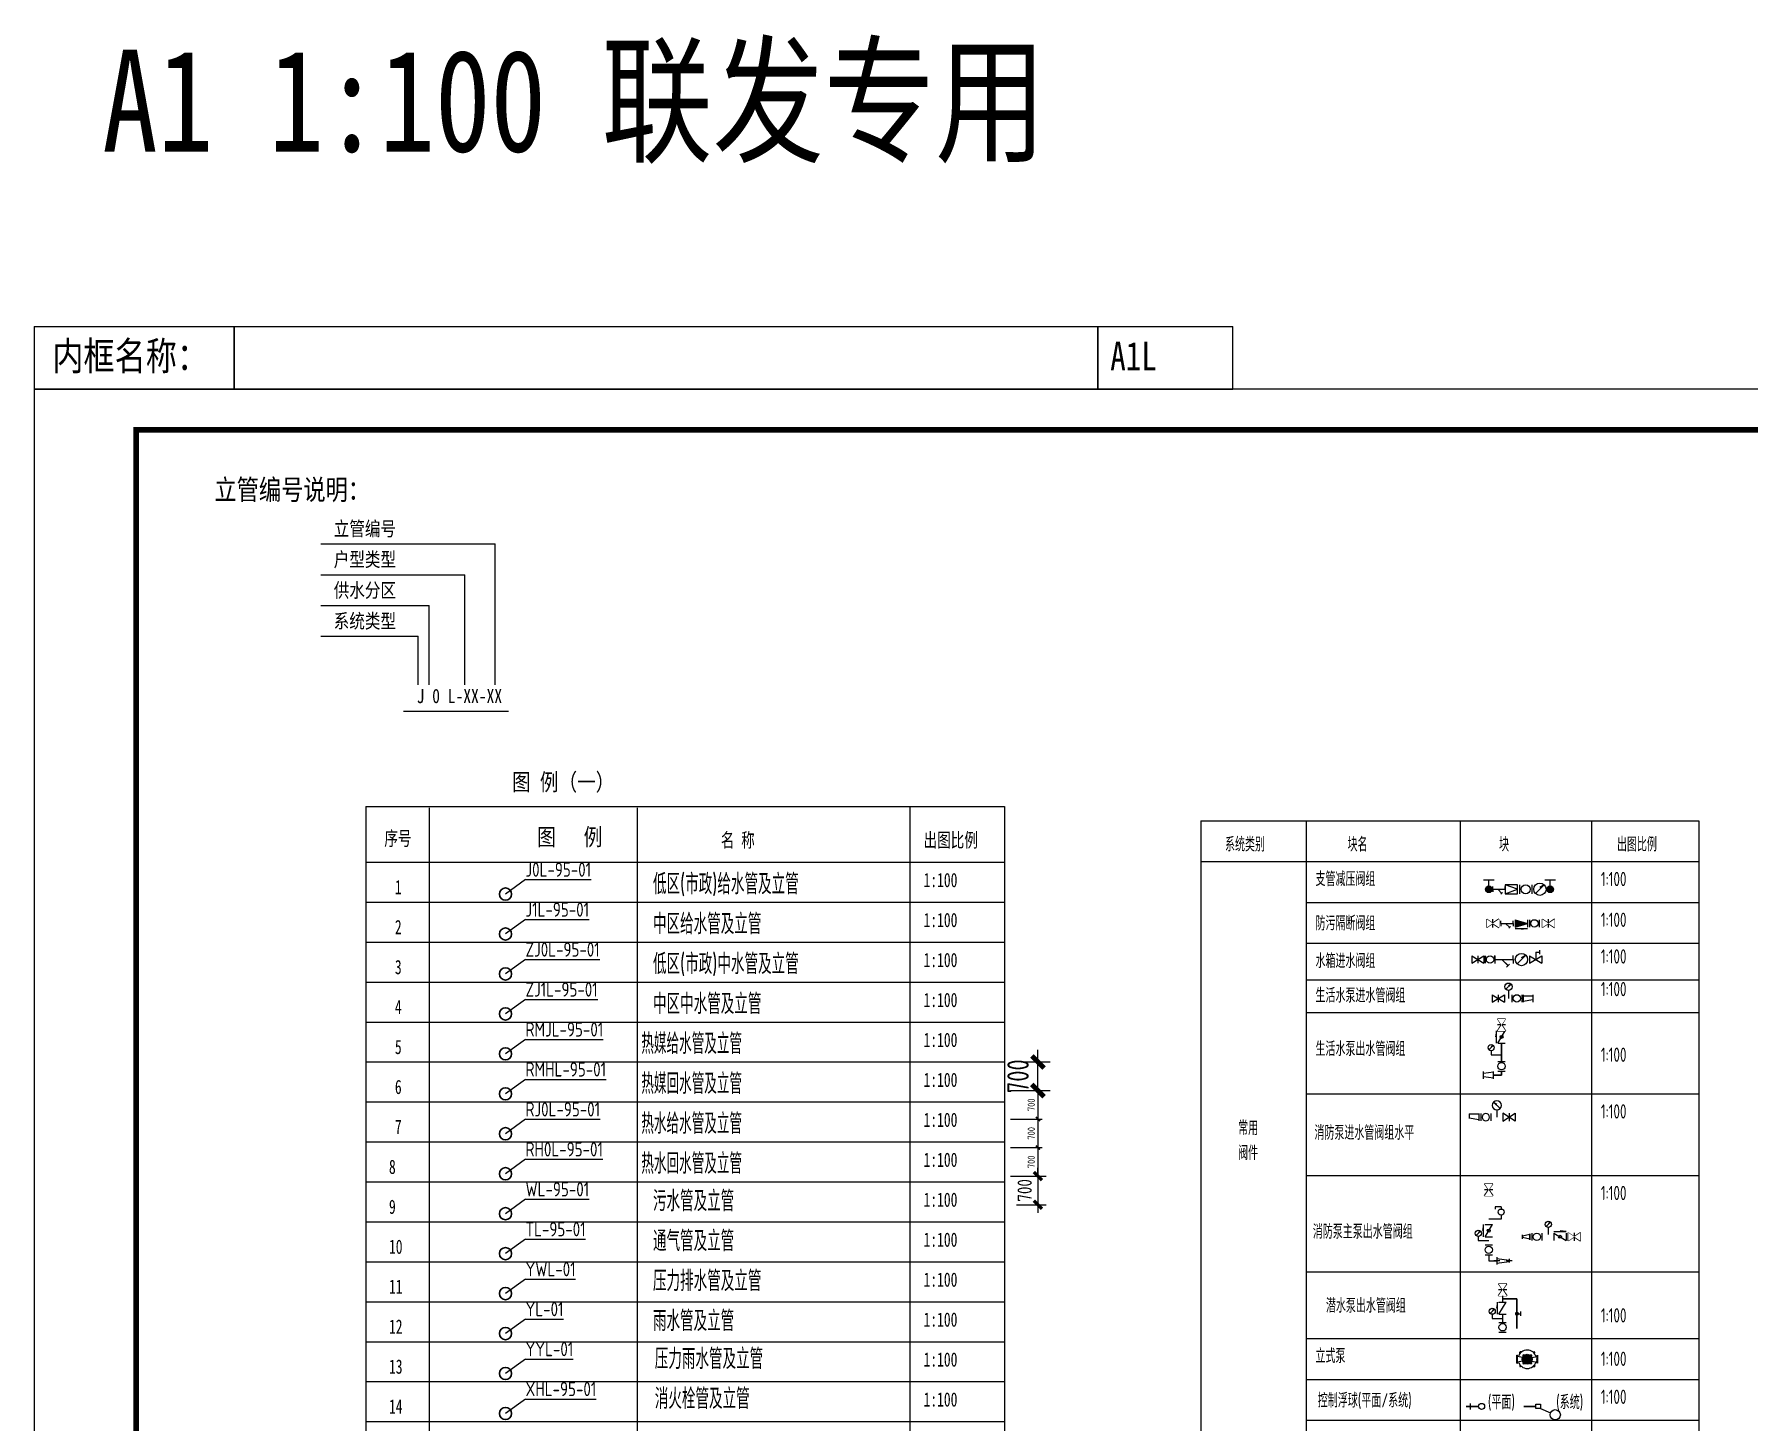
# Model space of a CAD drawing. Extents: x -973766 to 490869, y -74466 to 47007.
# Drawn here: x -188156 to -146106, y -13158 to 20873 of the extents above; entities that cross this region are included whole.
import ezdxf
from ezdxf.enums import TextEntityAlignment as Align

# ---------------------------------------------------------------- set-up
doc = ezdxf.new("R2010")
doc.units = 0
doc.header["$LTSCALE"] = 100
doc.header["$MEASUREMENT"] = 0
doc.linetypes.add('CENTER2', pattern=[28.575, 19.05, -3.175, 3.175, -3.175])
doc.layers.get('Defpoints').update_dxf_attribs({"color": 2})
for name, color, linetype in [('W-DIMS', 31, 'Continuous'), ('W-DRAI-EQPM', 2, 'Continuous'), ('W-FRPT-HYDT-EQPM', 60, 'Continuous'), ('W-NOTE', 40, 'Continuous'), ('W-RECL-DIMS', 131, 'Continuous'), ('W-WSUP-DIMS', 41, 'Continuous'), ('W-WSUP-EQPM', 3, 'Continuous')]:
    doc.layers.add(name, color=color, linetype=linetype)
for name, color, linetype, lineweight in [('W-DRAI-SEWR-PIPE', 2, 'TH_PL18-100_W', 30), ('W-DRAI-VENT-PIPE', 5, 'TH_PL21-100_T', 30), ('W-FRPT-HYDT-PIPE', 1, 'TH_PL09-100_XH', 30), ('W-PRES-RAIN-PIPE', 4, 'TH_PL17-100_YY', 30), ('W-PRES-SEWR-PIPE', 2, 'TH_PL19-100_YW', 30), ('W-RAIN-PIPE', 4, 'TH_PL16-100_Y', 30), ('W-RECL-PIPE', 6, 'TH_PL06-100_ZJ', 30), ('W-WSUP-COOL-PIPE', 3, 'TH_PL01-100_J', 30), ('W-WSUP-HOT-PIPE', 5, 'TH_PL02-100_R', 30), ('W-WSUP-HOTI-PIPE', 2, 'TH_PL05-100_RM', 30), ('W-WSUP-HOTIR-PIPE', 2, 'TH_PL04-100_RMH', 30)]:
    doc.layers.add(name, color=color, linetype=linetype, lineweight=lineweight)
doc.layers.add('内框', color=8, linetype='Continuous', plot=False)
doc.styles.add('TH-STYLE1', font='Stfangso_1.ttf', dxfattribs={"width": 0.8})
doc.styles.add('TH-STYLE3', font='tssdeng.shx', dxfattribs={"width": 0.8, "bigfont": 'tssdchn.shx'})
doc.styles.add('黑体', font='simhei.ttf')
doc.linetypes.add('TH_PL01-100_J', pattern='A,25,["J",TH-STYLE3,S=3,R=0,X=1.1,Y=-1.25],-3.5', length=28.5)
doc.linetypes.add('TH_PL02-100_R', pattern='A,25,["R",TH-STYLE3,S=3,R=0,X=1.1,Y=-1.25],-3.5', length=28.5)
doc.linetypes.add('TH_PL04-100_RMH', pattern='A,25,["RMH",TH-STYLE3,S=3,R=0,X=1,Y=-1],-8.5', length=33.5)
doc.linetypes.add('TH_PL05-100_RM', pattern='A,25,["RM",TH-STYLE3,S=3,R=0,X=1,Y=-1],-6.5', length=31.5)
doc.linetypes.add('TH_PL06-100_ZJ', pattern='A,25,["ZJ",TH-STYLE3,S=3,R=0,X=1.2,Y=-1.25],-5.5', length=30.5)
doc.linetypes.add('TH_PL09-100_XH', pattern='A,25,["XH",TH-STYLE3,S=3,R=0,X=1.15,Y=-1.1],-6', length=31)
doc.linetypes.add('TH_PL16-100_Y', pattern='A,25,["Y",TH-STYLE3,S=3,R=0,X=1.15,Y=-1.25],-4', length=29)
doc.linetypes.add('TH_PL17-100_YY', pattern='A,25,["YY",TH-STYLE3,S=3,R=0,X=1.1,Y=-1.25],-6.5', length=31.5)
doc.linetypes.add('TH_PL18-100_W', pattern='A,25,["W",TH-STYLE3,S=3,R=0,X=0.8,Y=-1.25],-3.5', length=28.5)
doc.linetypes.add('TH_PL19-100_YW', pattern='A,25,["YW",TH-STYLE3,S=3,R=0,X=0.8,Y=-1.25],-7', length=32)
doc.linetypes.add('TH_PL21-100_T', pattern='A,25,["T",TH-STYLE3,S=3,R=0,X=1.1,Y=-1.25],-3.5', length=28.5)
doc.dimstyles.new('TH-DIM100-W', dxfattribs={"dimscale": 100, "dimtxt": 3.5, "dimasz": 2, "dimexe": 2, "dimexo": 3, "dimgap": 1.5, "dimtad": 1, "dimdec": 0, "dimdsep": 46, "dimtxsty": 'TH-STYLE3', "dimblk1": 'ARCHTICK', "dimblk2": 'ARCHTICK', "dimsah": 1, "dimcen": -1, "dimclrd": 256, "dimclre": 256, "dimclrt": 256, "dimazin": 0, "dimtfac": 1, "dimtdec": 0, "dimtix": 1, "dimtmove": 2, "dimatfit": 0, "dimfxl": 2, "dimtolj": 1, "dimtzin": 0, "dimlwd": -1, "dimlwe": -1, "dimarcsym": 0})
doc.dimstyles.new('TH-DIM150-W', dxfattribs={"dimscale": 150, "dimtxt": 3.5, "dimasz": 2, "dimexe": 2, "dimexo": 3, "dimgap": 1.5, "dimtad": 1, "dimdec": 0, "dimdsep": 46, "dimtxsty": 'TH-STYLE3', "dimblk1": 'ARCHTICK', "dimblk2": 'ARCHTICK', "dimsah": 1, "dimcen": -1, "dimclrd": 256, "dimclre": 256, "dimclrt": 256, "dimazin": 0, "dimtfac": 1, "dimtdec": 0, "dimtix": 1, "dimtmove": 2, "dimatfit": 0, "dimfxl": 2, "dimtolj": 1, "dimtzin": 0, "dimlwd": -1, "dimlwe": -1, "dimarcsym": 0})
doc.dimstyles.new('TH-DIM50-W', dxfattribs={"dimscale": 50, "dimtxt": 3.5, "dimasz": 2, "dimexe": 2, "dimexo": 3, "dimgap": 1.5, "dimtad": 1, "dimdec": 0, "dimdsep": 46, "dimtxsty": 'TH-STYLE3', "dimblk1": 'ARCHTICK', "dimblk2": 'ARCHTICK', "dimsah": 1, "dimcen": -1, "dimclrd": 256, "dimclre": 256, "dimclrt": 256, "dimazin": 0, "dimtfac": 1, "dimtdec": 0, "dimtix": 1, "dimtmove": 2, "dimatfit": 0, "dimfxl": 2, "dimtolj": 1, "dimtzin": 0, "dimlwd": -1, "dimlwe": -1, "dimarcsym": 0})

# ---------------------------------------------------------------- blocks, each defined once
blk = doc.blocks.new('*U292')
for p, q in [((0, 0), (0, 65)), ((0, 0), (0, -65)), ((0, 0), (300, 0)), ((115, 0), (214, -99)), ((300, 0), (300, 65)), ((236, -77), (192, -121)), ((300, 0), (300, -65))]:
    blk.add_line(p, q)
at = {"const_width": 21.9}
for points in [[(0, 0), (300, 0)], [(115, 0), (214, -99)]]:
    blk.add_lwpolyline(points, dxfattribs=at)
blk = doc.blocks.new('可曲绕橡胶接头')
for p, q in [((0, 90), (0, -90)), ((240, 90), (240, -90))]:
    blk.add_line(p, q)
blk.add_circle((120, 0), 90)
blk = doc.blocks.new('*U371')
h = blk.add_hatch(color=256)
h.paths.add_polyline_path([(0, -77, 0.198912), (58, -53), (0, 5), (-82, 5, 0.414214)])
h.paths.add_polyline_path([(0, 5), (-58, 63, 0.198912), (-82, 5)])
h.paths.add_polyline_path([(58, -53, 0.668179), (0, 87, 0.198912), (-58, 63), (0, 5)])
h = blk.add_hatch(color=256)
h.paths.add_polyline_path([(1502, -77, 0.198912), (1560, -53), (1502, 5), (1420, 5, 0.414214)])
h.paths.add_polyline_path([(1502, 5), (1444, 63, 0.198912), (1420, 5)])
h.paths.add_polyline_path([(1560, -53, 0.668179), (1502, 87, 0.198912), (1444, 63), (1502, 5)])
for p, q in [((133, 230), (-133, 230)), ((0, 5), (0, 230)), ((700, 5), (400, 117)), ((400, -108), (700, 5)), ((1358, 111), (1144, -102)), ((1358, 111), (1247, 46)), ((1635, 230), (1369, 230)), ((1502, 5), (1502, 230))]:
    blk.add_line(p, q)
blk.add_lwpolyline([(700, 117), (400, 117), (400, -108), (700, -108)], close=True)
for centre, radius in [((0, 5), 81.9), ((1251, 5), 151), ((1502, 5), 81.9)]:
    blk.add_circle(centre, radius)
blk.add_blockref('*U292', (100, 5))
at = {"xscale": 1.25, "yscale": 1.25, "zscale": 1.25}
blk.add_blockref('可曲绕橡胶接头', (750, 5), dxfattribs=at)
blk = doc.blocks.new('*U377')
blk.add_line((-1175, -22), (-1665, -376))
at = {"style": 'TH-STYLE3', "width": 0.8}
blk.add_attdef('J1L_001', (-1175, 48), '', height=350, dxfattribs=at)
blk = doc.blocks.new('THAPE_A1L_inner')
at = {"layer": '内框'}
for p, q in [((0, 609.4), (0, 594)), ((0, 609.4), (294, 609.4)), ((49, 594), (49, 609.4)), ((49, 609.4), (49, 594)), ((260.87, 594), (260.84, 609.4)), ((260.84, 609.4), (260.87, 594)), ((294, 594), (294, 609.4)), ((0, 594), (49, 594)), ((28, 594), (0, 594)), ((84, 594), (28, 594)), ((49, 594), (260.87, 594)), ((196, 594), (84, 594)), ((294, 594), (196, 594)), ((260.87, 594), (294, 594))]:
    blk.add_line(p, q, dxfattribs=at)
blk.add_lwpolyline([(0, 0), (841, 0), (841, 594), (0, 594)], close=True, dxfattribs=at)
at = {"layer": '内框', "const_width": 1.4}
blk.add_lwpolyline([(25, 584), (25, 10), (831, 10), (831, 584)], close=True, dxfattribs=at)
at = {"layer": '内框', "style": '黑体', "width": 0.8}
for s, p in [('内框名称：', (4.43, 598.65)), ('A1L', (263.9, 598.64))]:
    blk.add_text(s, height=7, dxfattribs=at).set_placement(p)
blk.add_attdef('内框名称', (51.53, 598.63), '', height=7, dxfattribs=at)
blk = doc.blocks.new('_ArchTick')
at = {"color": 0, "linetype": 'ByBlock', "const_width": 0.4}
blk.add_lwpolyline([(-0.5, -0.5), (0.5, 0.5)], dxfattribs=at)
blk = doc.blocks.new('*D378')
at = {"layer": 'Defpoints', "color": 0, "transparency": 16777216}
for p in [(-164361, -5034), (-164361, -5734), (-163539, -5734)]:
    blk.add_point(p, dxfattribs=at)
at = {"layer": 'W-DIMS', "transparency": 16777216}
for p, q in [((-164211, -5034), (-163439, -5034)), ((-163539, -5034), (-163539, -5734)), ((-164211, -5734), (-163439, -5734))]:
    blk.add_line(p, q, dxfattribs=at)
at = {"layer": 'W-DIMS', "transparency": 16777216, "xscale": 100, "yscale": 100, "zscale": 100}
for p, rotation in [((-163539, -5034), 90), ((-163539, -5734), 270)]:
    blk.add_blockref('_ArchTick', p, dxfattribs=dict(at, rotation=rotation))
at = {"layer": 'W-DIMS', "transparency": 16777216, "insert": (-163702, -5384), "char_height": 175, "attachment_point": 5, "rotation": 90, "style": 'TH-STYLE3'}
blk.add_mtext('\\A1;700', dxfattribs=at)
blk = doc.blocks.new('*D379')
at = {"layer": 'Defpoints', "color": 0, "transparency": 16777216}
for p in [(-164361, -5734), (-164361, -6434), (-163539, -6434)]:
    blk.add_point(p, dxfattribs=at)
at = {"layer": 'W-DIMS', "transparency": 16777216}
for p, q in [((-164211, -5734), (-163439, -5734)), ((-163539, -5734), (-163539, -6434)), ((-164211, -6434), (-163439, -6434))]:
    blk.add_line(p, q, dxfattribs=at)
at = {"layer": 'W-DIMS', "transparency": 16777216, "xscale": 100, "yscale": 100, "zscale": 100}
for p, rotation in [((-163539, -5734), 90), ((-163539, -6434), 270)]:
    blk.add_blockref('_ArchTick', p, dxfattribs=dict(at, rotation=rotation))
at = {"layer": 'W-DIMS', "transparency": 16777216, "insert": (-163702, -6084), "char_height": 175, "attachment_point": 5, "rotation": 90, "style": 'TH-STYLE3'}
blk.add_mtext('\\A1;700', dxfattribs=at)
blk = doc.blocks.new('*D380')
at = {"layer": 'Defpoints', "color": 0, "transparency": 16777216}
for p in [(-164361, -6434), (-164361, -7134), (-163539, -7134)]:
    blk.add_point(p, dxfattribs=at)
at = {"layer": 'W-DIMS', "transparency": 16777216}
for p, q in [((-164211, -6434), (-163439, -6434)), ((-163539, -6434), (-163539, -7134)), ((-164211, -7134), (-163439, -7134))]:
    blk.add_line(p, q, dxfattribs=at)
at = {"layer": 'W-DIMS', "transparency": 16777216, "xscale": 100, "yscale": 100, "zscale": 100}
for p, rotation in [((-163539, -6434), 90), ((-163539, -7134), 270)]:
    blk.add_blockref('_ArchTick', p, dxfattribs=dict(at, rotation=rotation))
at = {"layer": 'W-DIMS', "transparency": 16777216, "insert": (-163702, -6784), "char_height": 175, "attachment_point": 5, "rotation": 90, "style": 'TH-STYLE3'}
blk.add_mtext('\\A1;700', dxfattribs=at)
blk = doc.blocks.new('*D381')
at = {"layer": 'Defpoints', "color": 0, "transparency": 16777216}
for p in [(-164361, -4334), (-163539, -4334), (-164361, -5034)]:
    blk.add_point(p, dxfattribs=at)
at = {"layer": 'W-DIMS', "transparency": 16777216}
for p, q in [((-163539, -4334), (-163539, -4034)), ((-163911, -4334), (-163239, -4334)), ((-163539, -5034), (-163539, -4334)), ((-163911, -5034), (-163239, -5034)), ((-163539, -5034), (-163539, -5334))]:
    blk.add_line(p, q, dxfattribs=at)
at = {"layer": 'W-DIMS', "transparency": 16777216, "xscale": 300, "yscale": 300, "zscale": 300}
for p, rotation in [((-163539, -4334), 270), ((-163539, -5034), 90)]:
    blk.add_blockref('_ArchTick', p, dxfattribs=dict(at, rotation=rotation))
at = {"layer": 'W-DIMS', "transparency": 16777216, "insert": (-164027, -4684), "char_height": 525, "attachment_point": 5, "rotation": 90, "style": 'TH-STYLE3'}
blk.add_mtext('\\A1;700', dxfattribs=at)
blk = doc.blocks.new('*D382')
at = {"layer": 'Defpoints', "color": 0, "transparency": 16777216}
for p in [(-164361, -7134), (-164361, -7834), (-163539, -7834)]:
    blk.add_point(p, dxfattribs=at)
at = {"layer": 'W-DIMS', "transparency": 16777216}
for p, q in [((-164061, -7134), (-163339, -7134)), ((-163539, -7134), (-163539, -6934)), ((-163539, -7134), (-163539, -7834)), ((-164061, -7834), (-163339, -7834)), ((-163539, -7834), (-163539, -8034))]:
    blk.add_line(p, q, dxfattribs=at)
at = {"layer": 'W-DIMS', "transparency": 16777216, "xscale": 200, "yscale": 200, "zscale": 200}
for p, rotation in [((-163539, -7134), 270), ((-163539, -7834), 90)]:
    blk.add_blockref('_ArchTick', p, dxfattribs=dict(at, rotation=rotation))
at = {"layer": 'W-DIMS', "transparency": 16777216, "insert": (-163864, -7484), "char_height": 350, "attachment_point": 5, "rotation": 90, "style": 'TH-STYLE3'}
blk.add_mtext('\\A1;700', dxfattribs=at)
blk = doc.blocks.new('*U290')
for p, q in [((100, -75), (-100, 225)), ((-100, 225), (100, 225)), ((100, 225), (-100, -75)), ((-100, 75), (100, 75)), ((-100, -75), (100, -75))]:
    blk.add_line(p, q)
blk.add_wipeout([(100, 225), (-100, 225), (0, 75), (100, -75), (-100, -75), (0, 75)])
blk = doc.blocks.new('防污隔断阀')
blk.add_hatch(color=256).paths.add_polyline_path([(300, -90), (300, 90), (0, 0)])
for p, q in [((0, 90), (0, -90)), ((300, 90), (0, 0)), ((300, -90), (0, 0)), ((300, 90), (300, -90)), ((300, -126), (0, -126)), ((0, -126), (150, -150))]:
    blk.add_line(p, q)
blk = doc.blocks.new('*U304')
at = {"rotation": 90}
blk.add_blockref('*U290', (350, 0), dxfattribs=at)
at = {"xscale": -1}
blk.add_blockref('防污隔断阀', (1125, 0), dxfattribs=at)
blk.add_blockref('可曲绕橡胶接头', (1175, 0))
blk.add_blockref('*U292', (475, 0))
at = {"rotation": 90}
blk.add_blockref('*U290', (1715, 0), dxfattribs=at)
blk = doc.blocks.new('Y型过滤器')
for p, q in [((0, 0), (0, 98)), ((0, 0), (0, -98)), ((0, 0), (450, 0)), ((172, 0), (321, -149)), ((450, 0), (450, 98)), ((354, -116), (288, -182)), ((450, 0), (450, -98))]:
    blk.add_line(p, q)
at = {"const_width": 32.8}
for points in [[(0, 0), (450, 0)], [(172, 0), (321, -149)]]:
    blk.add_lwpolyline(points, dxfattribs=at)
blk = doc.blocks.new('*U373')
for p, q in [((0, 90), (0, -90)), ((0, 90), (300, -90)), ((0, -90), (300, 90)), ((150, 90), (150, -90)), ((300, 90), (300, -90)), ((1326, 106), (1114, -106)), ((1326, 106), (1217, 41)), ((1420, 90), (1720, -90)), ((1420, -90), (1720, 90)), ((1420, 90), (1420, -90)), ((1570, 180), (1570, 0)), ((1570, 180), (1666, 180)), ((1666, 228), (1666, 132)), ((1720, 90), (1720, -90))]:
    blk.add_line(p, q)
blk.add_circle((1220, 0), 150)
for name, p in [('可曲绕橡胶接头', (330, 0)), ('Y型过滤器', (570, 0))]:
    blk.add_blockref(name, p)
blk = doc.blocks.new('*U401')
for p, q in [((-150, 90), (-150, -90)), ((-150, 90), (150, -90)), ((-150, -90), (150, 90)), ((0, 90), (0, -90)), ((150, 90), (150, -90)), ((314, 350), (186, 222)), ((314, 350), (248, 311)), ((250, 196), (250, 0)), ((336, 90), (336, -90)), ((576, 90), (576, -90)), ((612, 90), (612, -90)), ((612, 66), (852, 66)), ((852, 90), (852, -90)), ((612, -72), (852, -30))]:
    blk.add_line(p, q)
for centre in [(250, 286), (456, 0)]:
    blk.add_circle(centre, 90)
blk = doc.blocks.new('消声止回阀')
for p, q in [((0, 126), (300, 126)), ((0, 90), (0, -90)), ((0, 90), (300, -90)), ((300, 126), (150, 150)), ((300, 90), (300, -90))]:
    blk.add_line(p, q)
blk.add_circle((150, 0), 36)
blk = doc.blocks.new('压力表2')
for p, q in [((-202, 228), (-308, 122)), ((-202, 228), (-257, 195)), ((-255, 100), (-255, 0)), ((-255, 0), (0, 0))]:
    blk.add_line(p, q)
blk.add_circle((-255, 175), 75)
blk = doc.blocks.new('*U398')
at = {"layer": 'W-WSUP-COOL-PIPE'}
for p, q in [((0, 490), (0, 40)), ((0, -300), (-200, -300)), ((0, -200), (0, -300))]:
    blk.add_line(p, q, dxfattribs=at)
at = {"layer": 'W-WSUP-EQPM'}
for p, q in [((-440, -390), (-440, -210)), ((-200, -228), (-440, -258)), ((-200, -372), (-440, -342)), ((-200, -390), (-200, -210))]:
    blk.add_line(p, q, dxfattribs=at)
blk.add_blockref('压力表2', (0, 200), dxfattribs=at)
at = {"layer": 'W-WSUP-EQPM', "rotation": 90}
for name, p in [('消声止回阀', (0, 490)), ('可曲绕橡胶接头', (0, -200))]:
    blk.add_blockref(name, p, dxfattribs=at)
at = {"layer": 'W-WSUP-EQPM', "rotation": 180}
blk.add_blockref('*U290', (0, 1008), dxfattribs=at)
blk = doc.blocks.new('偏心异径管')
for p, q in [((0, 90), (0, -90)), ((0, 71), (240, 71)), ((240, 83), (240, -36)), ((0, -67), (240, -25))]:
    blk.add_line(p, q)
blk = doc.blocks.new('*U358')
for p, q in [((-20, 100), (-20, -100)), ((-20, -100), (280, 100)), ((280, -100), (-20, 100)), ((130, 100), (130, -100)), ((280, 100), (280, -100)), ((510, 367), (350, 208)), ((510, 367), (427, 318)), ((430, 175), (430, 0))]:
    blk.add_line(p, q)
blk.add_circle((430, 288), 112)
for name, p in [('可曲绕橡胶接头', (580, 0)), ('偏心异径管', (870, 0))]:
    blk.add_blockref(name, p)
blk = doc.blocks.new('同心异径管')
for p, q in [((0.5, 0), (-0.5, 0)), ((0, 0.6), (0, -0.6)), ((0, 0.4), (2, 0.1)), ((2.5, 0), (1.5, 0)), ((2, 0.3), (2, -0.3)), ((0, -0.4), (2, -0.1))]:
    blk.add_line(p, q)
blk = doc.blocks.new('*U294')
for p, q in [((-135, 1420), (-285, 1420)), ((-285, 1420), (-285, 1370)), ((-135, 1420), (-135, 1370)), ((-135, 1120), (-440, 1120)), ((-135, 1220), (-135, 1120)), ((-440, 250), (-440, 100)), ((-440, 100), (-240, 100))]:
    blk.add_line(p, q)
blk.add_circle((-135, 1295), 75)
for name, p, rotation in [('*U290', (-440, 1915), 180), ('消声止回阀', (-440, 690), 90), ('可曲绕橡胶接头', (-440, 250), 90)]:
    blk.add_blockref(name, p, dxfattribs=dict(rotation=rotation))
blk.add_blockref('压力表2', (-440, 600))
at = {"xscale": 150, "yscale": 150, "zscale": 150}
blk.add_blockref('同心异径管', (-240, 100), dxfattribs=at)
blk = doc.blocks.new('消防泵稳压泵出水管阀组-水平')
for p, q in [((181, 55), (0, 16)), ((0, -48), (0, 48)), ((181, 72), (181, -72)), ((181, 72), (181, -72)), ((181, -72), (181, 72)), ((231, 90), (231, -90)), ((471, 90), (471, -90)), ((684, 358), (578, 252)), ((684, 358), (629, 326)), ((631, 230), (631, 57)), ((771, 126), (1071, 126)), ((771, 90), (771, -90)), ((771, 90), (1071, -90)), ((1071, 126), (921, 150)), ((1071, 90), (1071, -90)), ((1421, 100), (1121, -100)), ((1121, -100), (1121, 100)), ((1121, 100), (1421, -100)), ((1271, -100), (1271, 100)), ((1421, -100), (1421, 100)), ((181, -55), (0, -16))]:
    blk.add_line(p, q)
for centre, radius in [((351, 0), 90), ((631, 305), 75), ((921, 0), 36)]:
    blk.add_circle(centre, radius)
for p in [(0, 0), (181, 0)]:
    blk.add_point(p)
blk.add_wipeout([(1121, 100), (1121, -100), (1271, 0), (1421, 100), (1421, -100), (1271, 0)])
blk = doc.blocks.new('截止阀')
for p, q in [((-0.5, 1), (0.5, 1)), ((0, 0), (0, 1))]:
    blk.add_line(p, q)
at = {"const_width": 0.5}
blk.add_lwpolyline([(-0.25, 0, 1), (0.25, 0, 1)], format="xyb", close=True, dxfattribs=at)
blk = doc.blocks.new('*U375')
for p, q in [((-90, 440), (90, 440)), ((0, 440), (0, 240))]:
    blk.add_line(p, q)
at = {"layer": 'W-DRAI-SEWR-PIPE'}
blk.add_line((350, 815), (350, 92), dxfattribs=at)
for name, p, rotation in [('*U290', (0, 1115), 180), ('可曲绕橡胶接头', (0, 0), 90)]:
    blk.add_blockref(name, p, dxfattribs=dict(rotation=rotation))
blk.add_blockref('压力表2', (0, 340))
at = {"xscale": -100, "yscale": 100, "zscale": 100, "rotation": 270}
blk.add_blockref('截止阀', (350, 454), dxfattribs=at)
for p, q in [((0, 890), (0, 740)), ((-126, 740), (-150, 590)), ((-126, 440), (-126, 740)), ((-90, 740), (90, 740)), ((-90, 440), (90, 740))]:
    blk.add_line(p, q)
at = {"layer": 'W-DRAI-SEWR-PIPE'}
blk.add_line((0, 815), (350, 815), dxfattribs=at)
blk = doc.blocks.new('立式泵')
at = {"linetype": 'Continuous'}
h = blk.add_hatch(dxfattribs=at)
h.set_pattern_fill('NET', color=256, scale=270, angle=-270, style=0)
h.set_pattern_definition([(90, (-658012.705, -679308.226), (-33.75, -4e-11), []), (180, (-658012.705, -679308.226), (4e-11, -33.75), [])])
edge = h.paths.add_edge_path()
edge.add_arc((255, 0), 122, 0, 360)
for p, q in [((0, 98), (16, 98)), ((0, -98), (0, 98)), ((0, -98), (0, 98)), ((16, -98), (16, 98)), ((16, -98), (16, 98)), ((142, 45), (16, 67)), ((84, 185), (70, 171)), ((84, 185), (70, 171)), ((75, 135), (70, 171)), ((75, 135), (70, 171)), ((83, 176), (79, 172)), ((83, 176), (79, 172)), ((79, 172), (80, 166)), ((79, 172), (80, 166)), ((80, 166), (86, 165)), ((80, 166), (86, 165)), ((88, 174), (83, 176)), ((88, 174), (83, 176)), ((120, 180), (84, 185)), ((120, 180), (84, 185)), ((86, 165), (90, 169)), ((86, 165), (90, 169)), ((90, 169), (88, 174)), ((90, 169), (88, 174)), ((158, 112), (143, 97)), ((158, 112), (143, 97)), ((143, 97), (156, 71)), ((143, 97), (156, 71)), ((156, 102), (152, 98)), ((156, 102), (152, 98)), ((152, 98), (154, 93)), ((152, 98), (154, 93)), ((154, 93), (159, 91)), ((154, 93), (159, 91)), ((162, 101), (156, 102)), ((162, 101), (156, 102)), ((184, 99), (158, 112)), ((184, 99), (158, 112)), ((159, 91), (163, 95)), ((159, 91), (163, 95)), ((163, 95), (162, 101)), ((163, 95), (162, 101)), ((352, 112), (325, 99)), ((352, 112), (325, 99)), ((348, 101), (346, 96)), ((348, 101), (346, 96)), ((346, 96), (350, 91)), ((346, 96), (350, 91)), ((353, 103), (348, 101)), ((353, 103), (348, 101)), ((350, 91), (356, 93)), ((350, 91), (356, 93)), ((366, 97), (352, 112)), ((366, 97), (352, 112)), ((357, 98), (353, 103)), ((357, 98), (353, 103)), ((354, 71), (366, 97)), ((354, 71), (366, 97)), ((356, 93), (357, 98)), ((356, 93), (357, 98)), ((368, 45), (499, 67)), ((390, 180), (425, 185)), ((390, 180), (425, 185)), ((421, 175), (420, 169)), ((421, 175), (420, 169)), ((420, 169), (424, 165)), ((420, 169), (424, 165)), ((427, 176), (421, 175)), ((427, 176), (421, 175)), ((424, 165), (429, 167)), ((424, 165), (429, 167)), ((440, 171), (425, 185)), ((440, 171), (425, 185)), ((431, 172), (427, 176)), ((431, 172), (427, 176)), ((429, 167), (431, 172)), ((429, 167), (431, 172)), ((435, 135), (440, 171)), ((435, 135), (440, 171)), ((491, 83), (491, 67)), ((491, 83), (499, 83)), ((491, 83), (499, 83)), ((491, 83), (491, 67)), ((491, 78), (499, 78)), ((491, 78), (499, 78)), ((491, 72), (499, 72)), ((491, 72), (499, 72)), ((491, 67), (499, 67)), ((491, 67), (499, 67)), ((491, 55), (499, 55)), ((491, 55), (491, 40)), ((491, 55), (491, 40)), ((491, 55), (499, 55)), ((491, 51), (499, 51)), ((491, 51), (499, 51)), ((491, 44), (499, 44)), ((491, 44), (499, 44)), ((491, 40), (499, 40)), ((491, 40), (499, 40)), ((491, 8), (499, 8)), ((491, -8), (491, 8)), ((491, -8), (491, 8)), ((491, 8), (499, 8)), ((491, 3), (499, 3)), ((491, 3), (499, 3)), ((499, -98), (499, 98)), ((499, -98), (499, 98)), ((515, -98), (515, 98)), ((515, -98), (515, 98)), ((0, -98), (16, -98)), ((142, -45), (16, -67)), ((75, -135), (70, -171)), ((75, -135), (70, -171)), ((70, -171), (84, -185)), ((70, -171), (84, -185)), ((80, -167), (79, -172)), ((80, -167), (79, -172)), ((79, -172), (83, -176)), ((79, -172), (83, -176)), ((86, -165), (80, -167)), ((86, -165), (80, -167)), ((83, -176), (88, -175)), ((83, -176), (88, -175)), ((120, -180), (84, -185)), ((120, -180), (84, -185)), ((90, -169), (86, -165)), ((90, -169), (86, -165)), ((88, -175), (90, -169)), ((88, -175), (90, -169)), ((156, -71), (143, -97)), ((156, -71), (143, -97)), ((143, -97), (158, -112)), ((143, -97), (158, -112)), ((154, -93), (152, -98)), ((154, -93), (152, -98)), ((152, -98), (156, -103)), ((152, -98), (156, -103)), ((159, -91), (154, -93)), ((159, -91), (154, -93)), ((156, -103), (162, -101)), ((156, -103), (162, -101)), ((158, -112), (184, -99)), ((158, -112), (184, -99)), ((163, -96), (159, -91)), ((163, -96), (159, -91)), ((162, -101), (163, -96)), ((162, -101), (163, -96)), ((325, -99), (352, -112)), ((325, -99), (352, -112)), ((350, -91), (346, -95)), ((350, -91), (346, -95)), ((346, -95), (348, -101)), ((346, -95), (348, -101)), ((348, -101), (353, -102)), ((348, -101), (353, -102)), ((356, -93), (350, -91)), ((356, -93), (350, -91)), ((352, -112), (366, -97)), ((352, -112), (366, -97)), ((353, -102), (357, -98)), ((353, -102), (357, -98)), ((366, -97), (354, -71)), ((366, -97), (354, -71)), ((357, -98), (356, -93)), ((357, -98), (356, -93)), ((368, -45), (499, -67)), ((390, -180), (425, -185)), ((390, -180), (425, -185)), ((424, -165), (420, -169)), ((424, -165), (420, -169)), ((420, -169), (421, -174)), ((420, -169), (421, -174)), ((421, -174), (427, -176)), ((421, -174), (427, -176)), ((429, -166), (424, -165)), ((429, -166), (424, -165)), ((425, -185), (440, -171)), ((425, -185), (440, -171)), ((427, -176), (431, -172)), ((427, -176), (431, -172)), ((431, -172), (429, -166)), ((431, -172), (429, -166)), ((435, -135), (440, -171)), ((435, -135), (440, -171)), ((491, -3), (499, -3)), ((491, -3), (499, -3)), ((491, -8), (499, -8)), ((491, -8), (499, -8)), ((491, -55), (491, -40)), ((491, -40), (499, -40)), ((491, -40), (499, -40)), ((491, -55), (491, -40)), ((491, -44), (499, -44)), ((491, -44), (499, -44)), ((491, -51), (499, -51)), ((491, -51), (499, -51)), ((491, -55), (499, -55)), ((491, -55), (499, -55)), ((491, -67), (499, -67)), ((491, -83), (491, -67)), ((491, -83), (491, -67)), ((491, -67), (499, -67)), ((491, -72), (499, -72)), ((491, -72), (499, -72)), ((491, -78), (499, -78)), ((491, -78), (499, -78)), ((491, -83), (499, -83)), ((491, -83), (499, -83))]:
    blk.add_line(p, q, dxfattribs=at)
for centre, radius in [((84, 170), 4.96), ((84, 170), 4.96), ((84, 170), 3.24), ((84, 170), 3.24), ((255, 0), 122), ((255, 0), 122), ((158, 97), 4.96), ((158, 97), 4.96), ((158, 97), 3.24), ((158, 97), 3.24), ((352, 97), 4.96), ((352, 97), 4.96), ((352, 97), 3.24), ((352, 97), 3.24), ((425, 171), 4.96), ((425, 171), 4.96), ((425, 171), 3.24), ((425, 171), 3.24), ((84, -171), 4.96), ((84, -171), 4.96), ((84, -171), 3.24), ((84, -171), 3.24), ((158, -97), 4.96), ((158, -97), 4.96), ((158, -97), 3.24), ((158, -97), 3.24), ((352, -97), 4.96), ((352, -97), 4.96), ((352, -97), 3.24), ((352, -97), 3.24), ((425, -170), 4.96), ((425, -170), 4.96), ((425, -170), 3.24), ((425, -170), 3.24)]:
    blk.add_circle(centre, radius, dxfattribs=at)
for start, end in [(16.0561, 163.7571), (16.0561, 163.7571), (196.2466, 343.9439), (196.2466, 343.9439)]:
    blk.add_arc((255, 0), 225, start, end, dxfattribs=at)
blk = doc.blocks.new('浮球阀')
blk.add_line((100, 75), (100, -75))
blk.add_circle((375, 0), 75)
at = {"layer": 'W-WSUP-COOL-PIPE'}
blk.add_line((0, 0), (300, 0), dxfattribs=at)
blk = doc.blocks.new('浮球阀系统')
blk.add_line((408, -52), (658, -156))
blk.add_lwpolyline([(300, 52), (408, 52), (408, -52), (300, -52)], close=True)
blk.add_circle((774, -204), 125)
at = {"layer": 'W-WSUP-COOL-PIPE'}
blk.add_line((0, 0), (300, 0), dxfattribs=at)

msp = doc.modelspace()

# ---------------------------------------------------------------- linework, layer by layer
for p, q in [((-159540.05, 1581.21), (-147328.45, 1581.21)), ((-159540.05, 1581.21), (-159540.05, -14618.79)), ((-156963.04, 1581.21), (-156963.04, -14618.79)), ((-153183.56, 1581.21), (-153183.56, -14618.79)), ((-149964.96, 1581.21), (-149964.96, -14618.79)), ((-147328.45, 1581.21), (-147328.45, -14618.79)), ((-159540.05, 581.21), (-147328.45, 581.21)), ((-156963.04, -418.79), (-147328.45, -418.79)), ((-156963.04, -1418.79), (-147328.45, -1418.79)), ((-156963.04, -2317.86), (-147328.45, -2317.86)), ((-156963.04, -3118.79), (-147328.45, -3118.79)), ((-156963.04, -5118.79), (-147328.45, -5118.79)), ((-156963.04, -7118.79), (-147328.45, -7118.79)), ((-156963.04, -9480.02), (-147328.45, -9480.02)), ((-156963.04, -11118.1), (-147328.45, -11118.1)), ((-156963.04, -12118.79), (-147328.45, -12118.79)), ((-156963.04, -13118.79), (-147328.45, -13118.79))]:
    msp.add_line(p, q)
at = {"layer": 'W-DRAI-SEWR-PIPE'}
msp.add_circle((-176597.5, -8055.26), 150, dxfattribs=at)
at = {"layer": 'W-DRAI-VENT-PIPE'}
msp.add_circle((-176597.5, -9035.26), 150, dxfattribs=at)
at = {"layer": 'W-FRPT-HYDT-PIPE', "linetype": 'TH_PL09-100_XH'}
msp.add_circle((-176597.5, -12955.26), 150, dxfattribs=at)
at = {"layer": 'W-NOTE'}
for p, q in [((-181131.08, 8371.36), (-176852.47, 8371.36)), ((-176852.47, 4913), (-176852.47, 8371.36)), ((-181131.08, 7616.58), (-177597.16, 7616.58)), ((-177597.16, 4913), (-177597.16, 7616.58)), ((-181131.08, 6861.8), (-178472.86, 6861.8)), ((-178472.86, 4913), (-178472.86, 6861.8)), ((-181131.08, 6107.02), (-178743.05, 6107.02)), ((-178743.05, 4913), (-178743.05, 6107.02)), ((-179096.52, 4268.62), (-176524.51, 4268.62)), ((-180026.28, 1931.47), (-164361.01, 1931.47)), ((-180026.28, 1931.47), (-180026.28, -25894.37)), ((-178474.42, 1899.83), (-178474.42, -25894.37)), ((-173368.04, 1899.83), (-173368.04, -25894.37)), ((-166678.79, 1931.47), (-166678.79, -25894.37)), ((-164361.01, 1931.47), (-164361.01, -25894.37)), ((-180026.28, 565.63), (-164361.01, 565.63)), ((-180026.28, -414.37), (-164361.01, -414.37)), ((-180026.28, -1394.37), (-164361.01, -1394.37)), ((-180026.28, -2374.37), (-164361.01, -2374.37)), ((-180026.28, -3354.37), (-164361.01, -3354.37)), ((-180026.28, -4334.37), (-164361.01, -4334.37)), ((-180026.28, -5314.37), (-164361.01, -5314.37)), ((-180026.28, -6294.37), (-164361.01, -6294.37)), ((-180026.28, -7274.37), (-164361.01, -7274.37)), ((-180026.28, -8254.37), (-164361.01, -8254.37)), ((-180026.28, -9234.37), (-164361.01, -9234.37)), ((-180026.28, -10214.37), (-164361.01, -10214.37)), ((-180026.28, -11194.37), (-164361.01, -11194.37)), ((-180026.28, -12174.37), (-164361.01, -12174.37)), ((-180026.28, -13154.37), (-164361.01, -13154.37))]:
    msp.add_line(p, q, dxfattribs=at)
at = {"layer": 'W-PRES-RAIN-PIPE'}
msp.add_circle((-176597.5, -11975.26), 150, dxfattribs=at)
at = {"layer": 'W-PRES-SEWR-PIPE'}
msp.add_circle((-176597.5, -10015.26), 150, dxfattribs=at)
at = {"layer": 'W-RAIN-PIPE'}
msp.add_circle((-176597.5, -10995.26), 150, dxfattribs=at)
at = {"layer": 'W-RECL-PIPE', "linetype": 'TH_PL06-100_ZJ'}
for centre in [(-176597.5, -2175.26), (-176597.5, -3155.26)]:
    msp.add_circle(centre, 150, dxfattribs=at)
at = {"layer": 'W-WSUP-COOL-PIPE', "linetype": 'Continuous'}
for centre in [(-176597.5, -215.26), (-176597.5, -1195.26)]:
    msp.add_circle(centre, 150, dxfattribs=at)
at = {"layer": 'W-WSUP-HOT-PIPE', "linetype": 'TH_PL02-100_R'}
for centre in [(-176597.5, -6095.26), (-176597.5, -7075.26)]:
    msp.add_circle(centre, 150, dxfattribs=at)
at = {"layer": 'W-WSUP-HOTI-PIPE', "linetype": 'TH_PL05-100_RM'}
msp.add_circle((-176597.5, -4135.26), 150, dxfattribs=at)
at = {"layer": 'W-WSUP-HOTIR-PIPE'}
msp.add_circle((-176597.5, -5115.26), 150, dxfattribs=at)

# ---------------------------------------------------------------- block references
for name, p in [('立式泵', (-151793, -11626.65)), ('浮球阀系统', (-151624.41, -12782.45))]:
    msp.add_blockref(name, p)
at = {"linetype": 'CENTER2'}
msp.add_blockref('浮球阀', (-153034.2, -12782.45), dxfattribs=at)
at = {"layer": 'W-DIMS'}
ref = msp.add_blockref('*U377', (-174932.44, -7678.83), dxfattribs=at)
ref.add_attrib('ZJ0L_001', '%%UWL-95-01', (-176107.37, -7630.66), dxfattribs={"layer": '0', "height": 350, "style": 'TH-STYLE3', "width": 0.8})
ref = msp.add_blockref('*U377', (-174932.44, -8658.83), dxfattribs=at)
ref.add_attrib('ZJ0L_001', '%%UTL-95-01', (-176107.37, -8610.66), dxfattribs={"layer": '0', "height": 350, "style": 'TH-STYLE3', "width": 0.8})
ref = msp.add_blockref('*U377', (-174932.44, -9638.83), dxfattribs=at)
ref.add_attrib('ZJ0L_001', '%%UYWL-01', (-176107.37, -9590.66), dxfattribs={"layer": '0', "height": 350, "style": 'TH-STYLE3', "width": 0.8})
ref = msp.add_blockref('*U377', (-174932.44, -10618.83), dxfattribs=at)
ref.add_attrib('ZJ0L_001', '%%UYL-01', (-176107.37, -10570.66), dxfattribs={"layer": '0', "height": 350, "style": 'TH-STYLE3', "width": 0.8})
ref = msp.add_blockref('*U377', (-174932.44, -11598.83), dxfattribs=at)
ref.add_attrib('ZJ0L_001', '%%UYYL-01', (-176107.37, -11550.66), dxfattribs={"layer": '0', "height": 350, "style": 'TH-STYLE3', "width": 0.8})
ref = msp.add_blockref('*U377', (-174932.44, -12578.83), dxfattribs=at)
ref.add_attrib('ZJ0L_001', '%%UXHL-95-01', (-176107.37, -12530.66), dxfattribs={"layer": '0', "height": 350, "style": 'TH-STYLE3', "width": 0.8})
at = {"layer": 'W-FRPT-HYDT-EQPM', "xscale": -1}
msp.add_blockref('*U358', (-151854.59, -5686.25), dxfattribs=at)
at = {"layer": 'W-RECL-DIMS'}
ref = msp.add_blockref('*U377', (-174932.44, -1798.83), dxfattribs=at)
ref.add_attrib('ZJ0L_001', '%%UZJ0L-95-01', (-176107.37, -1750.66), dxfattribs={"layer": '0', "height": 350, "style": 'TH-STYLE3', "width": 0.8})
ref = msp.add_blockref('*U377', (-174932.44, -2778.83), dxfattribs=at)
ref.add_attrib('ZJ0L_001', '%%UZJ1L-95-01', (-176107.37, -2730.66), dxfattribs={"layer": '0', "height": 350, "style": 'TH-STYLE3', "width": 0.8})
at = {"layer": 'W-WSUP-DIMS'}
ref = msp.add_blockref('*U377', (-174932.44, 161.17), dxfattribs=at)
ref.add_attrib('ZJ0L_001', '%%UJ0L-95-01', (-176107.37, 209.34), dxfattribs={"layer": '0', "height": 350, "style": 'TH-STYLE3', "width": 0.8})
ref = msp.add_blockref('*U377', (-174932.44, -818.83), dxfattribs=at)
ref.add_attrib('ZJ0L_001', '%%UJ1L-95-01', (-176107.37, -770.66), dxfattribs={"layer": '0', "height": 350, "style": 'TH-STYLE3', "width": 0.8})
ref = msp.add_blockref('*U377', (-174932.44, -3758.83), dxfattribs=at)
ref.add_attrib('ZJ0L_001', '%%URMJL-95-01', (-176107.37, -3710.66), dxfattribs={"layer": '0', "height": 350, "style": 'TH-STYLE3', "width": 0.8})
ref = msp.add_blockref('*U377', (-174932.44, -4738.83), dxfattribs=at)
ref.add_attrib('ZJ0L_001', '%%URMHL-95-01', (-176107.37, -4690.66), dxfattribs={"layer": '0', "height": 350, "style": 'TH-STYLE3', "width": 0.8})
ref = msp.add_blockref('*U377', (-174932.44, -5718.83), dxfattribs=at)
ref.add_attrib('ZJ0L_001', '%%URJ0L-95-01', (-176107.37, -5670.66), dxfattribs={"layer": '0', "height": 350, "style": 'TH-STYLE3', "width": 0.8})
ref = msp.add_blockref('*U377', (-174932.44, -6698.83), dxfattribs=at)
ref.add_attrib('ZJ0L_001', '%%URH0L-95-01', (-176107.37, -6650.66), dxfattribs={"layer": '0', "height": 350, "style": 'TH-STYLE3', "width": 0.8})
at = {"layer": 'W-WSUP-EQPM'}
for name, p in [('*U371', (-152478.25, -103.78)), ('*U373', (-152900.63, -1822.59)), ('*U401', (-152248.73, -2773.99))]:
    msp.add_blockref(name, p, dxfattribs=at)
at = {"layer": '内框', "xscale": 100, "yscale": 100, "zscale": 100}
msp.add_blockref('THAPE_A1L_inner', (-188155.86, -47232.69), dxfattribs=at)

# ---------------------------------------------------------------- texts
at = {"layer": 'Defpoints', "style": 'TH-STYLE1', "width": 0.8}
msp.add_text('A1 1:100 联发专用', height=2500, dxfattribs=at).set_placement((-186489.49, 17994.61))
at = {"layer": 'W-NOTE', "style": 'TH-STYLE1', "width": 0.8}
for s, height, p in [('立管编号说明：', 500, (-183738.95, 9453.71)), ('立管编号', 350, (-180811.41, 8570.95)), ('户型类型', 350, (-180811.41, 7816.17)), ('供水分区', 350, (-180811.41, 7061.39)), ('系统类型', 350, (-180811.41, 6306.61)), ('J 0 L-XX-XX', 350, (-178776.84, 4468.21))]:
    msp.add_text(s, height=height, rotation=360, dxfattribs=at).set_placement(p)
msp.add_text('图 例（一）', height=418.605, dxfattribs=at).set_placement((-175184.04, 2322.53), align=Align.CENTER)
at = {"layer": 'W-NOTE'}
for s, height, style, width, p in [('序号', 348.837, 'TH-STYLE1', 0.7, (-179569.48, 975.02)), ('图   例', 418.605, 'TH-STYLE1', 0.8, (-175820.06, 975.02)), ('名 称', 348.837, 'TH-STYLE1', 0.7, (-171316.68, 933.97)), ('出图比例', 348.837, 'TH-STYLE1', 0.7, (-166344.73, 933.97)), ('系统类别', 350, 'TH-STYLE3', 0.7, (-158950.45, 827.95)), ('块名', 350, 'TH-STYLE3', 0.7, (-155944.28, 827.95)), ('块', 350, 'TH-STYLE3', 0.7, (-152229.4, 827.95)), ('出图比例', 350, 'TH-STYLE3', 0.7, (-149337.06, 827.95)), ('1', 348.84, 'TH-STYLE1', 0.7, (-179311.16, -219.69)), ('低区(市政)给水管及立管', 500, 'TH-STYLE3', 0.7, (-172981.36, -219.69)), ('1:100', 348.837, 'TH-STYLE1', 0.7, (-166344.73, -46.03)), ('支管减压阀组', 350, 'TH-STYLE3', 0.7, (-156731.61, -21.68)), ('1:100', 350, 'TH-STYLE3', 0.7, (-149733.53, -21.68)), ('中区给水管及立管', 500, 'TH-STYLE3', 0.7, (-172981.36, -1199.69)), ('1:100', 348.837, 'TH-STYLE1', 0.7, (-166344.73, -1026.03)), ('防污隔断阀组', 350, 'TH-STYLE3', 0.7, (-156731.61, -1107.46)), ('1:100', 350, 'TH-STYLE3', 0.7, (-149733.53, -1021.68)), ('1:100', 350, 'TH-STYLE3', 0.7, (-149733.53, -1021.68)), ('2', 348.84, 'TH-STYLE1', 0.7, (-179311.16, -1199.69)), ('低区(市政)中水管及立管', 500, 'TH-STYLE3', 0.7, (-172981.36, -2179.69)), ('1:100', 348.837, 'TH-STYLE1', 0.7, (-166344.73, -2006.03)), ('水箱进水阀组', 350, 'TH-STYLE3', 0.7, (-156731.61, -2031.14)), ('1:100', 350, 'TH-STYLE3', 0.7, (-149733.53, -1920.75)), ('3', 348.84, 'TH-STYLE1', 0.7, (-179311.16, -2179.69)), ('生活水泵进水管阀组', 350, 'TH-STYLE3', 0.7, (-156731.61, -2877.19)), ('1:100', 350, 'TH-STYLE3', 0.7, (-149733.53, -2721.68)), ('1:100', 350, 'TH-STYLE3', 0.7, (-149733.53, -2721.68)), ('4', 348.84, 'TH-STYLE1', 0.7, (-179311.16, -3159.69)), ('中区中水管及立管', 500, 'TH-STYLE3', 0.7, (-172981.36, -3159.69)), ('1:100', 348.837, 'TH-STYLE1', 0.7, (-166344.73, -2986.03)), ('热媒给水管及立管', 500, 'TH-STYLE3', 0.65, (-173266.73, -4136.26)), ('1:100', 348.837, 'TH-STYLE1', 0.7, (-166344.73, -3966.03)), ('5', 348.84, 'TH-STYLE1', 0.7, (-179311.16, -4139.69)), ('生活水泵出水管阀组', 350, 'TH-STYLE3', 0.7, (-156731.61, -4187.2)), ('1:100', 350, 'TH-STYLE3', 0.7, (-149733.53, -4331.31)), ('热媒回水管及立管', 500, 'TH-STYLE3', 0.65, (-173266.73, -5116.26)), ('1:100', 348.837, 'TH-STYLE1', 0.7, (-166344.73, -4946.03)), ('6', 348.84, 'TH-STYLE1', 0.7, (-179311.16, -5119.69)), ('1:100', 350, 'TH-STYLE3', 0.7, (-149733.53, -5721.68)), ('7', 348.84, 'TH-STYLE1', 0.7, (-179311.16, -6099.69)), ('热水给水管及立管', 500, 'TH-STYLE3', 0.65, (-173266.73, -6096.26)), ('1:100', 348.837, 'TH-STYLE1', 0.7, (-166344.73, -5926.03)), ('常用', 350, 'TH-STYLE3', 0.7, (-158629.25, -6129.11)), ('消防泵进水管阀组水平', 350, 'TH-STYLE3', 0.7, (-156758.16, -6244.33)), ('热水回水管及立管', 500, 'TH-STYLE3', 0.65, (-173266.73, -7076.26)), ('1:100', 348.837, 'TH-STYLE1', 0.7, (-166344.73, -6906.03)), ('阀件', 350, 'TH-STYLE3', 0.7, (-158629.25, -6740.59)), ('8', 348.84, 'TH-STYLE1', 0.7, (-179456.26, -7079.69)), ('污水管及立管', 500, 'TH-STYLE3', 0.7, (-172981.36, -7994.85)), ('1:100', 348.837, 'TH-STYLE1', 0.7, (-166344.73, -7886.03)), ('1:100', 350, 'TH-STYLE3', 0.7, (-149733.53, -7721.68)), ('9', 348.84, 'TH-STYLE1', 0.7, (-179456.26, -8059.69)), ('消防泵主泵出水管阀组', 350, 'TH-STYLE3', 0.7, (-156796.77, -8669.56)), ('10', 348.837, 'TH-STYLE1', 0.7, (-179456.26, -9039.69)), ('通气管及立管', 500, 'TH-STYLE3', 0.7, (-172981.36, -8974.85)), ('1:100', 348.837, 'TH-STYLE1', 0.7, (-166344.73, -8866.03)), ('压力排水管及立管', 500, 'TH-STYLE3', 0.7, (-172981.36, -9954.85)), ('1:100', 348.837, 'TH-STYLE1', 0.7, (-166344.73, -9846.03)), ('11', 348.837, 'TH-STYLE1', 0.7, (-179456.26, -10019.69)), ('雨水管及立管', 500, 'TH-STYLE3', 0.7, (-172981.36, -10934.85)), ('1:100', 348.837, 'TH-STYLE1', 0.7, (-166344.73, -10826.03)), ('潜水泵出水管阀组', 350, 'TH-STYLE3', 0.7, (-156476.17, -10487.06)), ('1:100', 350, 'TH-STYLE3', 0.7, (-149733.53, -10723.86)), ('12', 348.837, 'TH-STYLE1', 0.7, (-179456.26, -10999.69)), ('压力雨水管及立管', 500, 'TH-STYLE3', 0.7, (-172936.79, -11865.94)), ('立式泵', 350, 'TH-STYLE3', 0.7, (-156731.61, -11720.99)), ('13', 348.837, 'TH-STYLE1', 0.7, (-179456.26, -11979.69)), ('1:100', 348.837, 'TH-STYLE1', 0.7, (-166344.73, -11806.03)), ('1:100', 350, 'TH-STYLE3', 0.7, (-149733.53, -11790.13)), ('消火栓管及立管', 500, 'TH-STYLE3', 0.7, (-172936.79, -12842.51)), ('1:100', 348.837, 'TH-STYLE1', 0.7, (-166344.73, -12786.03)), ('控制浮球(平面/系统)', 350, 'TH-STYLE3', 0.7, (-156674.31, -12809.91)), ('(平面)', 350, 'TH-STYLE3', 0.7, (-152503.19, -12852.82)), ('(系统)', 350, 'TH-STYLE3', 0.7, (-150828.4, -12852.82)), ('1:100', 350, 'TH-STYLE3', 0.7, (-149733.53, -12721.68)), ('14', 348.837, 'TH-STYLE1', 0.7, (-179456.26, -12959.69))]:
    msp.add_text(s, height=height, dxfattribs=dict(at, style=style, width=width)).set_placement(p)

# ---------------------------------------------------------------- dimensions: what is measured, and where the dimension line sits
at = {"layer": 'W-DIMS'}
for base, p1, p2, dimstyle, picture, middle in [((-163539, -4334.37), (-164361.01, -5034.37), (-164361.01, -4334.37), 'TH-DIM150-W', '*D381', (-164026.5, -4684.37)), ((-163539, -5734.37), (-164361.01, -5034.37), (-164361.01, -5734.37), 'TH-DIM50-W', '*D378', (-163701.5, -5384.37)), ((-163539, -6434.37), (-164361.01, -5734.37), (-164361.01, -6434.37), 'TH-DIM50-W', '*D379', (-163701.5, -6084.37)), ((-163539, -7134.37), (-164361.01, -6434.37), (-164361.01, -7134.37), 'TH-DIM50-W', '*D380', (-163701.5, -6784.37)), ((-163539, -7834.37), (-164361.01, -7134.37), (-164361.01, -7834.37), 'TH-DIM100-W', '*D382', (-163864, -7484.37))]:
    dim = msp.add_linear_dim(base=base, p1=p1, p2=p2, angle=90, dimstyle=dimstyle, dxfattribs=at)
    dim.commit()
    dim.dimension.update_dxf_attribs({"geometry": picture, "text_midpoint": middle})

# ---------------------------------------------------------------- next in the draw order: block references
at = {"layer": 'W-DRAI-EQPM'}
msp.add_blockref('*U375', (-152142.07, -10961.93), dxfattribs=at)
at = {"layer": 'W-FRPT-HYDT-EQPM'}
for name, p in [('*U294', (-152042.72, -9310.79)), ('消防泵稳压泵出水管阀组-水平', (-151652.64, -8621.92))]:
    msp.add_blockref(name, p, dxfattribs=at)
at = {"layer": 'W-WSUP-EQPM'}
for name, p in [('*U304', (-152657.14, -934.62)), ('*U398', (-152168.02, -4358.74))]:
    msp.add_blockref(name, p, dxfattribs=at)

doc.saveas('drawing.dxf')
